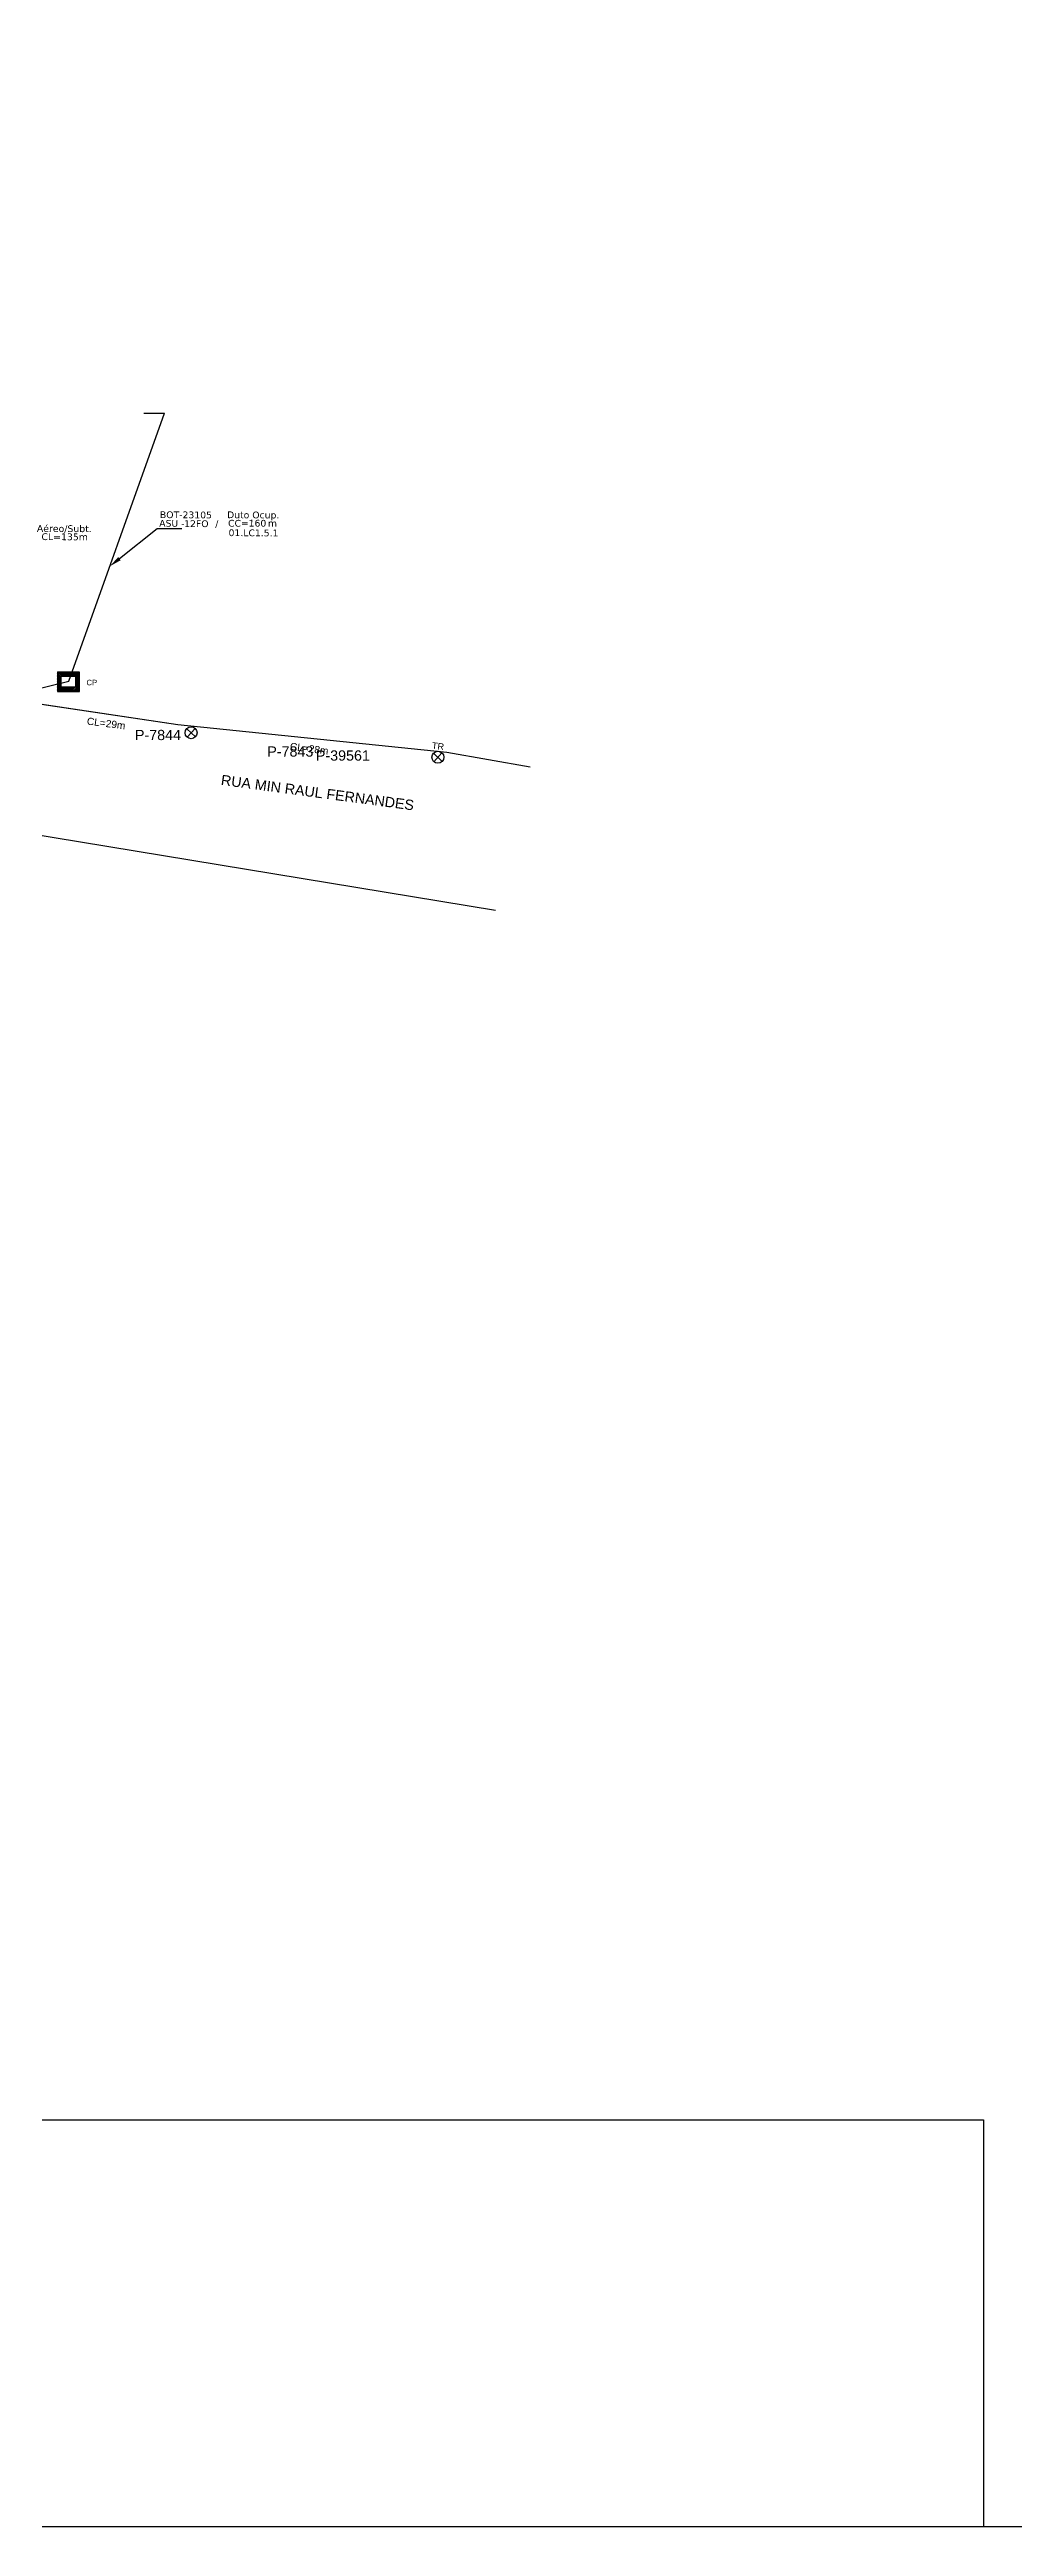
# Model space of a CAD drawing. Extents: x -89 to 749, y 705 to 1299.
# Drawn here: x 125.8 to 241.4, y 705 to 1002 of the extents above; entities that cross this region are included whole.
import ezdxf
from ezdxf import colors
from ezdxf.entities.mleader import LeaderData, LeaderLine
from ezdxf.enums import TextEntityAlignment as Align
from ezdxf.math import Vec2, Vec3

# ---------------------------------------------------------------- set-up
doc = ezdxf.new("R2010")
doc.units = 0
for name, color, linetype in [('0 @ 1', 7, 'Continuous'), ('10.1-Caixas Subterrâneas', 5, 'Continuous'), ('CAP a instalar', 1, 'Continuous'), ('label_cabos', 7, 'Continuous'), ('Legenda', 1, 'Continuous'), ('locais', 7, 'Continuous'), ('locais legendas', 7, 'Continuous'), ('NOMELOG', 253, 'Continuous'), ('QUADRA', 7, 'Continuous')]:
    doc.layers.add(name, color=color, linetype=linetype)
doc.layers.add('EXTRA', color=50, linetype='Continuous', plot=False)
doc.layers.add('Segmento Logradouro Texto', color=7, linetype='Continuous', lineweight=0)
doc.styles.add('ARIAL', font='arial.ttf')
doc.styles.add('DIGICADE', font='arial.ttf')
doc.styles.add('FTTH', font='arial.ttf')
doc.styles.add('siredit', font='verdana.ttf')
doc.styles.get("Standard").update_dxf_attribs({"font": 'arial.ttf'})

# ---------------------------------------------------------------- blocks, each defined once
blk = doc.blocks.new('*X58')
at = {"color": 0, "linetype": 'Continuous'}
for p, q in [((-1.25, 0.34099), (-0.49099, 1.1)), ((-1.25, 0.517767), (-0.667767, 1.1)), ((-1.25, 0.694544), (-0.844544, 1.1)), ((-1.25, 0.87132), (-1.02132, 1.1)), ((-1.25, 1.048097), (-1.198097, 1.1)), ((-1.25, 0.164214), (-0.8035, 0.610714)), ((-1.25, -0.012563), (-0.8035, 0.433937)), ((-1.25, -0.18934), (-0.8035, 0.25716)), ((-1.25, -0.366117), (-0.8035, 0.080383)), ((-0.789214, 0.625), (-0.314214, 1.1)), ((-0.612437, 0.625), (-0.137437, 1.1)), ((-0.43566, 0.625), (0.03934, 1.1)), ((-0.258883, 0.625), (0.216117, 1.1)), ((-0.082107, 0.625), (0.392893, 1.1)), ((0.09467, 0.625), (0.56967, 1.1)), ((0.271447, 0.625), (0.746447, 1.1)), ((0.448223, 0.625), (0.923223, 1.1)), ((0.625, 0.625), (1.1, 1.1)), ((0.801777, 0.625), (1.25, 1.073223)), ((0.8035, 0.449947), (1.25, 0.896447)), ((0.8035, 0.27317), (1.25, 0.71967)), ((0.8035, 0.096393), (1.25, 0.542893)), ((0.8035, -0.080383), (1.25, 0.366117)), ((0.8035, -0.25716), (1.25, 0.18934)), ((0.8035, -0.433937), (1.25, 0.012563)), ((-1.25, -0.542893), (-0.8035, -0.096393)), ((-1.25, -0.71967), (-0.8035, -0.27317)), ((-1.25, -0.896447), (-0.8035, -0.449947)), ((-1.25, -1.073223), (-0.801777, -0.625)), ((-1.1, -1.1), (-0.625, -0.625)), ((-0.923223, -1.1), (-0.448223, -0.625)), ((-0.746447, -1.1), (-0.271447, -0.625)), ((-0.56967, -1.1), (-0.09467, -0.625)), ((-0.392893, -1.1), (0.082107, -0.625)), ((-0.216117, -1.1), (0.258883, -0.625)), ((-0.03934, -1.1), (0.43566, -0.625)), ((0.137437, -1.1), (0.612437, -0.625)), ((0.314214, -1.1), (0.789214, -0.625)), ((0.49099, -1.1), (1.25, -0.34099)), ((0.667767, -1.1), (1.25, -0.517767)), ((0.8035, -0.610714), (1.25, -0.164214)), ((0.844544, -1.1), (1.25, -0.694544)), ((1.02132, -1.1), (1.25, -0.87132)), ((1.198097, -1.1), (1.25, -1.048097))]:
    blk.add_line(p, q, dxfattribs=at)
blk = doc.blocks.new('MANHOLE_MQ')
at = {"color": 0, "linetype": 'Continuous'}
for p, q in [((0.0000062, 0.0000057), (-0.0000063, 0.0000057)), ((-0.0000063, 0.0000057), (-0.0000063, -0.0000053)), ((-0.000004, 0.0000033), (0.000004, 0.0000033)), ((-0.000004, -0.0000029), (-0.000004, 0.0000033)), ((0.000004, 0.0000033), (0.000004, -0.0000029)), ((0.0000062, -0.0000053), (0.0000062, 0.0000057)), ((-0.0000063, -0.0000053), (0.0000062, -0.0000053)), ((0.000004, -0.0000029), (-0.000004, -0.0000029)), ((0.000004, -0.0000029), (0.000004, -0.0000029))]:
    blk.add_line(p, q, dxfattribs=at)
at = {"color": 0, "linetype": 'Continuous', "xscale": 5e-06, "yscale": 5e-06, "zscale": 1e-05}
blk.add_blockref('*X58', (0, 0.0000002), dxfattribs=at)
blk = doc.blocks.new('Inst CB DT OCUP CFOA-SM-ASU-120-S-12')
at = {"layer": 'label_cabos', "color": 0, "style": 'siredit'}
for tag, flags, p in [('ID_ATIVIDADE', 3, (1.31, 2.67)), ('FATOR', 1, (11.56, 2.55))]:
    blk.add_attdef(tag, text='', height=1, rotation=359.69, dxfattribs=dict(at, flags=flags)).set_placement(p, align=Align.MIDDLE_CENTER)
for tag, p in [('TIPO_CABO', (1.26, 0)), ('DESTINO_CABO', (3.13, 1.26)), ('CABO', (4.69, -0.05)), ('/', (7.71, -0.05)), ('LANCE', (10.91, 0)), ('TIPO_CABO', (13.11, 1.24)), ('UND', (15.96, 0)), ('FID', (13.15, -1.41))]:
    blk.add_attdef(tag, text='', height=1, rotation=359.69, dxfattribs=at).set_placement(p, align=Align.MIDDLE_CENTER)
blk.add_attdef('QTDE', (12.43, -0.47), '', height=1, rotation=359.69, dxfattribs=at)
blk = doc.blocks.new('LEGENDA DOS CABOS')
at = {"layer": 'EXTRA', "color": 0, "style": 'siredit'}
for tag, p in [('ID', (4.6, 0.97)), ('XX', (9.03, 0.97))]:
    blk.add_attdef(tag, text='', height=0.48, rotation=359.69, dxfattribs=at).set_placement(p, align=Align.MIDDLE_CENTER)
at = {"layer": 'Legenda', "color": 0, "style": 'siredit'}
for tag, p in [('TIPO_CABO', (1.31, 0)), ('CABO', (4.69, -0.05)), ('/', (6.81, -0.05)), ('METROS', (10.03, -0.05))]:
    blk.add_attdef(tag, text='', height=0.8, rotation=359.69, dxfattribs=at).set_placement(p, align=Align.MIDDLE_CENTER)

msp = doc.modelspace()

# ---------------------------------------------------------------- linework, layer by layer
msp.add_lwpolyline([(-89.32, 705.02), (749.25, 705.02), (749.25, 1299.02), (-89.32, 1299.02), (-89.32, 705.02)])
at = {"color": 7}
for points in [[(-89.24, 753.78), (237.71, 753.78)], [(237.71, 753.78), (237.71, 705.02)]]:
    msp.add_lwpolyline(points, dxfattribs=at)
at = {"layer": 'CAP a instalar', "color": 7, "ltscale": 5}
for points in [[(128.13, 926.29), (139.59, 958.43)], [(137.09, 958.43), (139.59, 958.43)], [(80.04, 914.5), (128.13, 926.29)]]:
    msp.add_lwpolyline(points, dxfattribs=at)
at = {"layer": 'locais', "color": 1}
for p, q in [((142.25, 920.59), (143.3, 919.61)), ((143.26, 920.62), (142.28, 919.57)), ((171.81, 917.65), (172.86, 916.66)), ((172.83, 917.68), (171.85, 916.63))]:
    msp.add_line(p, q, dxfattribs=at)
for centre in [(142.77, 920.1), (172.34, 917.16)]:
    msp.add_circle(centre, 0.717, dxfattribs=at)
at = {"layer": 'QUADRA', "color": 4}
for p, q in [((108.19, 926.01), (141.19, 921.09)), ((141.19, 921.09), (173.43, 917.79)), ((173.43, 917.79), (183.39, 916.01)), ((89.28, 913.65), (179.23, 898.84))]:
    msp.add_line(p, q, dxfattribs=at)
at = {"layer": 'QUADRA'}
msp.add_lwpolyline([(-25.19, 881.92), (-16.87, 930.43), (-16.3, 932.66), (-15.46, 934.82), (-13.1, 938.84), (-9.89, 942.32), (-5.95, 945.1), (-1.49, 947.07), (3.31, 948.08), (7.31, 948.1), (9.29, 947.81), (11.23, 947.33), (27.99, 941.51), (46.21, 936.22), (68.14, 931.22), (102.83, 926.25), (108.19, 926.01), (141.19, 921.09), (173.43, 917.79), (183.39, 916.01)], dxfattribs=at)

# ---------------------------------------------------------------- block references
at = {"layer": '10.1-Caixas Subterrâneas', "color": 30, "xscale": 211458.0750340422, "yscale": 211458.0750340422, "zscale": 211458.0750340422, "rotation": 180.0000000000622}
msp.add_blockref('MANHOLE_MQ', (128.06, 926.26), dxfattribs=at)
at = {"layer": 'label_cabos', "color": 0, "lineweight": 0}
ref = msp.add_blockref('LEGENDA DOS CABOS', (115.92, 943.22), dxfattribs=dict(at, xscale=0.8149352975475541, yscale=0.8149352975475541, zscale=0.8149352975475541))
ref.add_attrib('ID', 'BOT-23111', dxfattribs={"color": 0, "height": 0.815, "rotation": 359.69, "style": 'siredit'}).set_placement((119.38, 944.54), align=Align.MIDDLE_CENTER)
ref.add_attrib('CABO', '12FO', dxfattribs={"color": 0, "height": 0.815, "rotation": 359.69, "style": 'siredit'}).set_placement((120.94, 943.6), align=Align.MIDDLE_CENTER)
ref.add_attrib('METROS', 'CL=135m', dxfattribs={"color": 0, "height": 0.815, "rotation": 359.69, "style": 'siredit'}).set_placement((127.62, 943.6), align=Align.MIDDLE_CENTER)
ref.add_attrib('XX', 'Aéreo/Subt.', dxfattribs={"color": 0, "height": 0.8149, "rotation": 359.69, "style": 'siredit'}).set_placement((127.58, 944.58), align=Align.MIDDLE_CENTER)
ref.add_attrib('/', '/', dxfattribs={"color": 0, "height": 0.815, "rotation": 359.69, "style": 'siredit'}).set_placement((123.41, 943.6), align=Align.MIDDLE_CENTER)
ref.add_attrib('TIPO_CABO', 'ASU -', dxfattribs={"color": 0, "height": 0.815, "rotation": 359.69, "style": 'siredit'}).set_placement((118.15, 943.64), align=Align.MIDDLE_CENTER)
ref = msp.add_blockref('Inst CB DT OCUP CFOA-SM-ASU-120-S-12', (139.61, 945.21), dxfattribs=dict(at, xscale=0.8085166287387624, yscale=0.8085166287387624, zscale=0.8085166287387624))
ref.add_attrib('DESTINO_CABO', 'BOT-23105', dxfattribs={"color": 0, "height": 0.809, "rotation": 359.69, "style": 'siredit'}).set_placement((142.15, 946.23), align=Align.MIDDLE_CENTER)
ref.add_attrib('CABO', '12FO', dxfattribs={"color": 0, "height": 0.809, "rotation": 359.69, "style": 'siredit'}).set_placement((143.4, 945.17), align=Align.MIDDLE_CENTER)
ref.add_attrib('TIPO_CABO', 'Duto Ocup.', dxfattribs={"color": 0, "height": 0.809, "rotation": 359.69, "style": 'siredit'}).set_placement((150.21, 946.22), align=Align.MIDDLE_CENTER)
ref.add_attrib('/', '/', dxfattribs={"color": 0, "height": 0.809, "rotation": 359.69, "style": 'siredit'}).set_placement((145.85, 945.17), align=Align.MIDDLE_CENTER)
ref.add_attrib('TIPO_CABO', 'ASU - ', dxfattribs={"color": 0, "height": 0.809, "rotation": 359.69, "style": 'siredit'}).set_placement((140.64, 945.21), align=Align.MIDDLE_CENTER)
ref.add_attrib('FID', '01.LC1.5.1', dxfattribs={"color": 0, "height": 0.809, "rotation": 359.69, "style": 'siredit'}).set_placement((150.25, 944.07), align=Align.MIDDLE_CENTER)
ref.add_attrib('LANCE', 'CC=', dxfattribs={"color": 0, "height": 0.809, "rotation": 359.69, "style": 'siredit'}).set_placement((148.44, 945.22), align=Align.MIDDLE_CENTER)
ref.add_attrib('QTDE', '160', (149.66, 944.83), dxfattribs={"color": 0, "height": 0.809, "rotation": 359.69, "style": 'siredit'})
ref.add_attrib('UND', 'm', dxfattribs={"color": 0, "height": 0.809, "rotation": 359.69, "style": 'siredit'}).set_placement((152.52, 945.22), align=Align.MIDDLE_CENTER)

# ---------------------------------------------------------------- texts
at = {"layer": '0 @ 1', "color": 0, "linetype": 'Continuous', "char_height": 0.8716, "attachment_point": 1, "rotation": 352.7445, "style": 'FTTH'}
for s, insert in [('\\pxt3;CL=29m', (130.35, 921.95)), ('\\pxt3;CL=28m', (154.68, 918.93))]:
    msp.add_mtext_dynamic_manual_height_columns(s, width=8.3928, gutter_width=0.00005, heights=[1.55], dxfattribs=dict(at, insert=insert))
at = {"layer": '10.1-Caixas Subterrâneas', "color": 30, "style": 'ARIAL'}
msp.add_text('CP', height=0.665, dxfattribs=at).set_placement((130.23, 925.79))
at = {"layer": 'locais legendas', "color": 10}
for s, p in [('P-7844', (136.04, 919.22)), ('P-7843', (151.9, 917.24)), ('P-39561', (157.72, 916.76))]:
    msp.add_text(s, height=1.226, dxfattribs=at).set_placement(p)
at = {"layer": 'NOMELOG', "color": 1, "lineweight": 0, "insert": (171.68, 918.97), "char_height": 0.787, "width": 0.3037, "attachment_point": 1, "rotation": 352.875, "style": 'ARIAL'}
msp.add_mtext('TR', dxfattribs=at)
at = {"layer": 'Segmento Logradouro Texto', "linetype": 'Continuous', "insert": (146.45, 915.07), "char_height": 1.2259, "width": 23.6535, "attachment_point": 1, "rotation": 352.4415, "style": 'DIGICADE'}
for s in ['\\fArial|b0|i0|c0|p34;\\W1.0000000000;\\T1.0000000000;\\o\\lRUA MIN RAUL FERNANDES', '\\o\\l\\fArial|b0|i0|c0|p34;\\T1.0000000000;\\W1.0000000000;RUA MIN RAUL FERNANDES']:
    msp.add_mtext(s, dxfattribs=at)

# ---------------------------------------------------------------- leaders
at = {"layer": 'label_cabos', "color": 7, "lineweight": 0}
ml = msp.add_multileader_mtext('Standard', dxfattribs=at)
ml.set_content('', color=7)
ml.set_leader_properties()
ml.build(insert=Vec2(0, 0))
ml.multileader.update_dxf_attribs({"text_right_attachment_type": 6, "dogleg_length": 2.92, "arrow_head_size": 1.46})
ctx = ml.context
ctx.base_point, ctx.char_height, ctx.arrow_head_size, ctx.landing_gap_size, ctx.plane_origin = Vec3(141.49, 928.28), 1.46, 1.46, 0.73, Vec3(-4746343.01, -78837848.4)
ctx.right_attachment = 6
notes = []
notes.append((ctx, [(0, (1, 1, 0), (138.72, 944.58), (1, 0), 2.92, [(0, [(133.04, 940.07)], 0, [])])]))
ctx.mtext.insert, ctx.mtext.rotation = Vec3(142.37, 945.31), 6.283185
for ctx, leaders in notes:
    for number, flags, end, landing, length, lines in leaders:
        leader = LeaderData()
        leader.index, (leader.has_last_leader_line, leader.has_dogleg_vector, leader.attachment_direction) = number, flags
        leader.last_leader_point, leader.dogleg_vector, leader.dogleg_length = Vec3(end), Vec3(landing), length
        for number, points, colour, breaks in lines:
            line = LeaderLine()
            line.index, line.vertices, line.color, line.breaks = number, Vec3.list(points), colors.encode_raw_color(colour), breaks
            leader.lines.append(line)
        ctx.leaders.append(leader)

doc.saveas('drawing.dxf')
